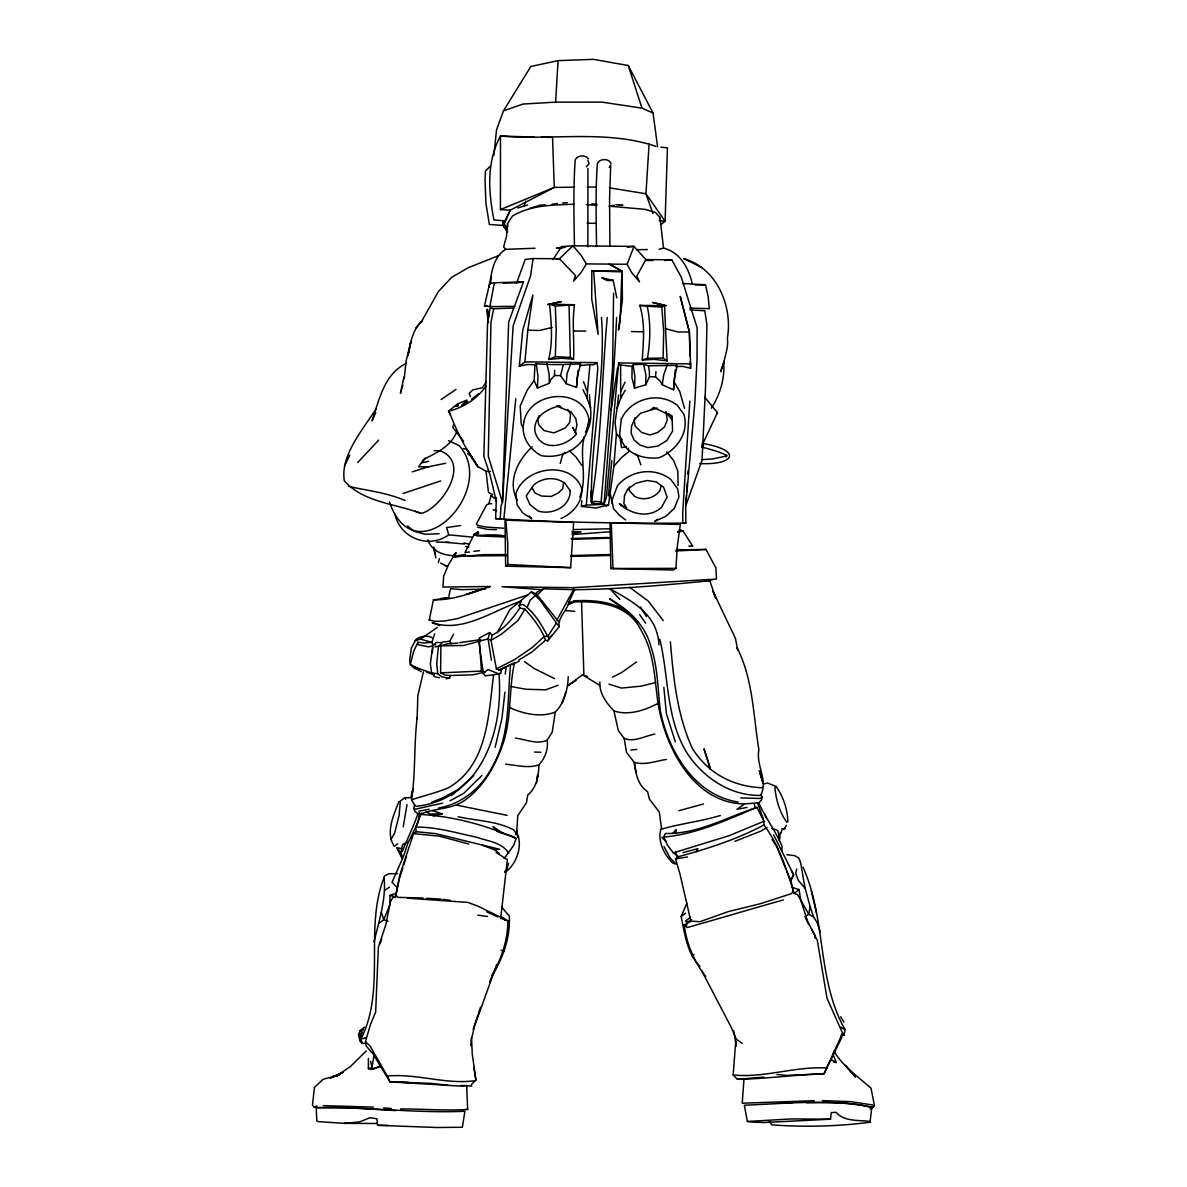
<?xml version="1.0" encoding="UTF-8"?>
<svg xmlns="http://www.w3.org/2000/svg" width="1187" height="1187" viewBox="0 0 1187 1187"><rect width="100%" height="100%" fill="white"/><g stroke="black" fill="none" stroke-linecap="round" stroke-linejoin="round"><path stroke-width="1.5" d="M574.478 187.22L554.27 187.398L510.217 210.218L500.424 209.58L500.484 136.03C552.341 140.511 605.533 129.517 655.892 146.327M378.534 1066.698L371.205 1069.457L368.385 1068.626L368.4 1058.403M633.665 365.507L632.077 366.338L620.593 364.973L620.712 398.342L617.121 408.224L615.059 422.394L616.409 433.715L613.872 466.209L608.516 504.816L606.512 506.033L601.112 502.071L595.919 501.344L591.452 501.849L591.66 503.199L604.02 504.312L606.379 497.13L618.635 362.91L690.597 363.89L689.38 331.989L680.24 296.394L689.38 331.841L689.973 356.026M665.536 328.695L664.512 305.282L652.509 302.433L666.471 305.697L639.719 305.385C645.416 323.042 643.339 341.841 642.271 360.017L654.007 359.364L667.124 360.848L665.536 328.695L677.911 331.989L689.38 331.989M496.389 497.546L495.617 518.615C558.869 522.577 622.492 523.393 685.849 523.126L685.7 506.063L694.855 402.63L697.021 359.765L697.14 327.82L681.249 277.179L671.842 259.834L645.862 259.582L636.766 276.185L639.511 281.853L631.855 272.862L627.137 264.286L609.228 264.093L621.914 271.096L622.448 299.347L618.486 330.031L620.133 321.202L621.914 271.096L609.228 264.093L586.363 263.9L581.17 255.339L572.891 245.813L561.466 246.644L552.949 259.582M763.938 824.98L763.968 821.27L756.891 807.383C727.023 817.071 697.585 834.298 665.328 833.467L663.756 837.058L667.346 844.996L673.326 852.874L678.43 856.688C707.689 848.72 737.023 839.298 763.938 824.98C778.835 844.565 786.714 869.863 794.118 893.41L797.486 894.642L800.557 899.657L807.709 921.572L817.279 940.193L827.027 998.312L842.562 1033.135L841.642 1037.69L823.971 1073.849C795.112 1074.665 766.268 1078.879 737.409 1079.295L733.151 1074.992L735.658 1042.438L733.774 1030.865M397.437 873.662L388.995 873.691L384.736 875.843C363.4 928.026 386.636 988.148 360.982 1038.996L361.887 1043.418L365.507 1043.388M374.009 942.063C378.905 920.875 386.324 899.286 384.098 877.193M632.077 366.338L631.959 377.852L634.541 388.164L645.713 384.766L649.467 376.709L649.378 371.442L648.503 365.804L643.547 364.379L632.953 364.528L634.911 376.427L634.541 388.164M568.276 676.605C567.683 689.424 564.804 702.452 555.279 712.052L552.237 732.112L547.192 740.154C548.379 749.294 545.1 758.196 538.883 764.873C538.661 775.883 536.747 787.604 527.74 795.023L526.538 802.59L517.74 815.721L516.686 833.17L515.573 834.654M589.494 394.648C589.761 406.933 594.108 421.741 585.562 432.127M735.925 1046.622L735.999 1041.133M399.233 879.389L396.295 893.203L390.004 895.399L389.87 905.043L383.727 919.613L379.246 923.145M563.335 364.75L560.546 375.582L566.184 383.713L576.481 387.392L577.535 375.7L580.695 363.89C565.739 364.409 551.109 365.181 536.227 363.637L536.658 364.35L534.951 364.824L534.135 380.612L537.488 388.015L549.373 383.238L550.976 379.395L554.566 375.552L554.641 370.359M702.481 267.906L683.667 258.558C716.948 268.054 732.913 306.38 727.364 338.354C728.595 346.604 725.361 354.72 723.714 362.688C724.916 378.831 719.975 394.633 711.414 408.209M645.713 384.766L645.951 374.706L643.547 364.379M667.124 360.848L663.088 358.044L663.711 331.737L661.797 307.121L664.512 305.282M676.011 833.764L676.13 829.446L672.91 833.393M657.242 408.076L640.654 413.224L634.407 419.664L631.558 426.133L631.187 433.27L634.051 439.991L640.327 445.199L647.672 447.573L657.806 446.089L666.797 440.6L672.584 431.029L672.05 416.266L668.311 413.402M587.951 168.376L587.877 246.822M548.691 359.409L555.338 356.738L556.184 330.565L555.338 306.083L549.596 304.169C551.228 322.656 553.187 341.025 548.691 359.409L561.896 358.251L573.529 359.186C574.538 340.995 571.882 322.775 574.493 304.762L549.596 304.169M402.319 851.524C407.156 838.719 413.773 826.567 417.854 813.644L422.854 813.243C437.098 807.857 453.835 809.252 466.224 799.207C482.857 786.877 493.688 768.301 500.944 749.234C512.354 721.503 508.199 691.101 514.535 662.613L499.119 670.195L496.389 668.919L491.017 640.268L492.115 635.119C503.837 629.466 512.65 618.694 519.817 608.056L519.149 605.355L522.933 604.331C534.981 612.522 542.34 626.261 549.077 638.799L547.771 640.846L545.53 640.238L531.791 652.108L518.838 660.046M537.488 388.015L537.934 375.953L536.227 363.637M581.749 500.795L581.407 506.419L586.304 505.158L597.847 367.97L596.898 362.643L524.891 361.872L519.298 366.16L522.784 330.045L532.904 295.014L527.829 330.238L524.891 361.872M432.394 652.746L432.676 647.479M493.851 155.482L496.537 129.873L503.422 110.925L522.829 104.055L555.62 102.141L558.068 60.626L593.381 59.35L628.235 65.493L653.073 113.091L657.598 146.876M675.952 568.35L677.258 546.658L680.329 524.446L610.029 522.873L610.845 568.499L675.952 568.35L673.237 570.027L610.845 568.499M649.066 144.102L645.951 193.748L652.939 213.63M689.81 401.147L682.688 513.007L682.851 523.378M781.758 851.079L782.055 846.346C775.808 831.048 765.229 817.784 758.805 802.783L761.461 800.053L762.188 797.056L760.808 794.964C768.508 780.304 755.689 765.526 758.908 749.798C753.181 715.405 753.211 679.439 737.053 647.716L737.75 650.135L735.436 638.458L712.986 591.185L715.702 598.025L709.871 580.799C665.135 585.057 619.777 589.242 574.627 589.702L543.498 588.826L537.132 592.076L536.227 593.752L558.454 621.469M841.079 1035.034L844.135 1035.034L844.254 1033.239M579.775 497.101C587.921 477.931 579.004 456.728 584.301 436.593M616.617 317.567C613.679 379.899 608.783 442.187 604.02 504.312L586.304 505.158M547.771 640.846L559.151 626.706C557.712 617.285 566.985 610.979 568.885 602.18C596.008 600.622 628.101 602.759 641.455 630.994C654.482 653.073 654.467 678.905 658.043 703.357C645.031 710.33 628.457 715.85 613.931 710.909C606.616 703.194 599.005 693.253 599.91 682.021M500.142 519.105L501.018 505.899L502.472 502.249L513.14 325.876L530.589 275.785L533.097 258.558L559.433 258.781L572.891 245.813L634.006 246.377L645.862 259.582M573.662 522.428L505.024 520.158L505.632 566.184L507.813 564.493L570.665 567.653L573.662 522.428L571.897 522.191M607.225 317.493C601.764 378.787 601.497 441.282 591.452 501.849C590.28 440.229 606.097 379.232 601.468 317.419M686.412 495.409L685.7 506.063L702.021 460.215L705.523 387.615L706.933 324.748L704.781 310.757L689.87 309.881M686.665 491.863L687.273 482.99M687.866 474.117L688.119 470.571M649.467 376.709L655.506 376.843L659.913 380.79L662.301 384.722L673.548 389.826L674.424 377.703L677.243 365.373L648.503 365.804M673.548 389.826L675.344 369.721M596.898 362.643L593.663 364.795L589.924 364.602L586.942 397.882L590.592 407.853M574.3 204.253C553.394 204.995 530.812 204.891 512.398 216.049L507.546 223.735L506.508 236.302L503.644 247L505.796 249.315L534.936 248.246M566.184 383.713L567.015 373.697L570.828 363.474M434.694 633.813L431.92 642.315L432.78 644.496L435.763 644.927M578.054 370.596L576.481 387.392M655.506 376.843L655.981 371.62M421.4 671.649L414.189 668.162L410.331 664.379L409.678 660.432L411.34 648.087L415.124 640.98L419.961 639.051L431.92 642.315L423.848 642.998L417.943 642.197L417.705 644.6L428.685 646.9L432.78 645.728L436.193 642.464L441.623 642.553M608.397 495.84L611.78 460.601M515.781 398.698L503.837 519.491M470.69 1045.628L471.521 1037.527M500.662 918.679L507.353 859.64L496.196 852.548M404.203 378.816L406.147 360.803L410.954 341.633L408.031 355.699C410.316 343.073 412.497 329.17 422.646 320.253L415.613 328.398M870.116 1108.955L873.142 1107.367C830.989 1098.643 787.115 1103.539 744.353 1105.231L747.35 1121.463L752.098 1122.116L763.642 1122.516L830.529 1119.193L831.241 1112.605L836.019 1112.323C844.654 1122.041 858.453 1119.771 870.026 1121.478L870.026 1122.205C837.636 1126.493 804.504 1127.235 771.891 1124.875L768.939 1120.825M617.121 408.224L618.561 395.048M744.012 1078.953L742.216 1103.213L814.282 1100.705M504.935 692.184L501.923 718.447L495.142 747.335M494.341 282.788L489.712 283.367L484.43 305.845L489.86 306.602L494.341 282.788L523.497 281.853L508.674 322.033L502.472 502.249L488.287 456.253L490.943 322.538L493.644 308.739L513.496 308.056M870.026 1122.205L871.792 1107.56C851.094 1101.64 828.407 1102.575 806.804 1102.768M419.367 812.858L418.106 822.25L407.734 843.453L403.55 856.198L392.036 882.312L396.859 887.193M505.232 674.038L506.255 666.664M407.037 804.593L403.209 826.76M537.177 778.642L537.741 774.562L536.554 782.841M601.112 502.071L612.581 367.836L613.59 293.234M662.301 384.722L663.667 375.003L667.257 364.988M366.041 1037.779L360.982 1038.996L360.344 1034.144L362.094 1031.726L360.729 1036.963L361.887 1043.418L359.869 1040.658L360.314 1037.616M465.215 1085.586L460.942 1086.135L390.004 1081.847L372.911 1053.744L366.234 1046.059L365.448 1041.682L370.596 1024.01L375.626 1012.214L378.371 947.152L385.923 924.45L390.241 902.268L392.571 897.728L395.597 896.823L399.633 875.635L413.551 833.63L416.192 831.701L435.555 833.63L499.846 849.313L494.222 849.684L482.545 845.337M642.271 360.017L647.434 358.326C650.387 341.144 650.817 323.354 647.271 306.216L639.719 305.385M629.377 487.011L628.932 490.112L634.57 496.314C643.042 501.137 654.838 498.451 660.061 490.112L661.114 485.557M501.745 668.993L500.588 673.43L493.599 674.854C488.376 715.108 487.991 765.096 448.167 787.96C436.252 792.708 423.789 795.869 411.577 799.741C415.717 772.722 413.788 744.902 417.186 717.527L417.112 718.669L417.839 695.745L423.403 671.916M611.127 410.123L617.477 368.207M563.632 482.605L562.683 488.762L557.816 493.317L551.124 496.448L541.495 496.032L535.04 493.02L531.806 487.531M373.964 1055.658L371.976 1067.573L373.297 1069.042L380.523 1066.653L379.588 1063.344M844.135 1035.034L845.055 1029.663C816.73 979.69 826.419 918.99 803.02 867.222M490.246 284.034L491.477 276.972M417.854 813.644L414.871 811.24L413.877 808.466L414.53 804.801L411.577 799.741M448.641 597.966L433.448 599.806L429.249 620.059L434.783 621.335L444.235 621.098L457.618 618.546L527.859 594.865L531.346 591.942L536.227 593.752M660.892 829.164C657.42 841.405 664.097 854.64 672.851 863.068L675.715 863.988M786.833 854.685L794.815 855.679L799.014 858.275L800.631 862.786L805.098 888.232L810.172 906.645L808.718 914.257L804.756 916.794M659.364 220.723L659.987 217.429L655.506 212.518L645.224 209.357L608.961 206.152M488.91 287.269C491.73 273.722 492.501 257.134 505.796 249.315M376.413 408.462C363.415 428.774 339.942 455.615 344.364 480.898C363.534 502.516 395.553 503.659 421.177 513.467C441.772 508.17 471.18 462.96 440.614 451.015M403.936 377.036L400.434 393.401L402.883 385.048M561.866 408.209L559.626 405.939C547.281 408.551 532.785 417.082 535.011 431.727C540.649 452.099 565.516 447.395 576.303 434.027L575.398 432.276L576.912 425.154L575.799 418.61L571.273 412.067L557.267 406.266M396.295 893.203L395.82 895.31L398.06 897.372L423.047 898.025M448.879 596.097L450.57 588.648L461.698 589.642L485.468 589.034M782.648 828.674L778.939 837.339M779.28 840.589L780.022 837.488L777.53 830.277L771.713 828.422M796.714 869.047L795.705 873.098L798.45 880.546L805.098 888.232M586.037 431.934L589.034 420.228M438.389 562.519L439.398 558.632M507.294 231.984L503.481 225.753L510.217 210.218L505.039 220.797L493.94 220.025C488.48 191.968 486.299 162.055 500.484 136.03L534.18 137.084M492.323 496.092L491.032 495.765L488.881 503.555L491.73 503.763M446.253 678.816L449.606 678.133L450.333 675.507L472.99 674.795L481.818 672.777M517.829 207.962L524.224 206.048L525.574 201.211M508.57 863.35L506.879 869.285L504.579 871.837M560.205 463.39L562.697 454.71L564.834 452.381M635.164 417.542L634.273 420.643L635.193 426.192L641.677 432.454L649.942 434.961L657.613 432.498L664.527 426.86L667.242 420.124L666.085 412.097M627.137 264.286L634.006 246.377L627.344 247.252M492.175 975.862C503.021 957.583 510.41 937.715 509.312 916.112L501.626 907.016M432.78 645.728L430.362 663.874L431.623 673.059L434.397 676.56L439.353 677.762M399.707 877.816L402.808 867.949M403.847 864.655L406.429 856.421M416.192 831.701L415.806 827.146L420.881 814.475C453.597 816.315 486.18 825.232 516.122 838.482L513.615 845.456L504.074 858.691M473.138 1029.322L478.198 1014.188M478.776 1012.452L480.557 1007.214M568.885 602.18L574.627 589.702M723.714 362.688L720.613 371.724L724.218 361.249M726.162 456.95L726.726 454.992M565.887 691.962L562.134 702.793L562.549 701.591M690.597 363.89L690.611 368.282L682.688 366.368L675.581 366.546M496.656 964.69L474.444 1026.429L471.61 1038.595L472.233 1053.937L475.928 1080.007L471.343 1084.621M410.954 797.352L412.972 788.91L411.236 797.753L404.99 797.723L398.698 802.115C393.52 815.528 385.315 832.962 394.307 846.376L397.734 843.705M503.229 283.085L516.746 282.818L525.247 259.389L533.097 258.558M379.914 943.991L381.71 939.154M659.987 217.429L663.503 248.068L659.052 249.27M359.869 1040.658L358.474 1034.797L359.943 1030.969L364.454 1027.141M453.82 424.59L452.737 427.335L463.613 441.267M489.652 982.124L491.537 977.42M492.115 635.119L489.652 632.552L488.094 638.888L491.403 660.239M781.921 828.556L784.31 829.372L784.963 827.799M527.206 607.15L530.188 600.088L535.307 595.548L539.566 599.598L559.151 626.706M776.966 1074.502L786.373 1075.392L823.971 1073.849L842.562 1033.135M344.467 466.016L349.794 455.155M699.944 966.515C686.932 953.176 684.795 933.991 681.175 916.557L686.902 903.173M704.588 397.081L717.452 412.646L701.695 446.075M375.76 412.631L372.08 420.821C379.232 399.648 384.158 374.053 406.384 363.311M539.254 415.539L537.726 418.922L538.764 424.842L544.061 430.584L553.914 432.899L565.235 427.988L569.715 422.468L570.561 414.204L567.816 409.426M620.816 391.191L625.045 382.14M417.943 642.197L413.595 651.5L410.331 664.379L416.296 667.673L434.279 673.949M497.249 632.701L509.861 609.628L527.859 594.865M784.31 829.372L786.328 825.262M519.001 605.83L521.345 601.082C492.887 610.281 462.945 633.472 432.172 622.611L439.561 625.564M574.894 245.249L574.463 246.08C573.959 217.429 573.232 188.688 575.176 160.097C577.179 155.052 585.473 154.444 588.47 158.88M556.926 620.118L573.885 589.019M491.744 975.506C501.344 959.051 507.977 939.941 507.799 920.771L501.819 918.634M429.249 620.059L429.694 619.228M449.606 678.133L441.727 676.872L437.766 673.667L436.712 663.904L438.389 646.915L442.528 642.122L449.754 641.217L453.553 634.229M696.235 851.791L697.941 848.631L682.926 852.607M620.712 398.342L625.163 390.271M474.399 533.972L474.488 534.892L478.658 533.245L476.299 533.527L478.183 531.761L474.399 533.972L464.963 552.519L469.458 552.029M556.54 622.76L548.068 635.995L544.314 636.469L532.102 647.627L514.312 659.749L496.389 668.919M778.895 835.603L780.556 832.74M415.124 640.98L416.133 639.289C420.895 635.965 427.498 635.045 432.647 637.938M716.711 413.907L717.452 412.646M421.519 321.529L438.344 291.616L451.639 277.372L468.153 267.772L499.89 255.116M545.53 640.238C541.42 628.457 533.186 618.338 524.921 609.124L518.036 620.445L501.211 634.407L491.017 640.268L488.094 638.888L463.523 645.505L440.896 645.773L434.961 646.93M506.834 555.679L463.034 555.961L453.226 556.926L448.538 564.597L443.656 576.096L442.929 587.046L490.038 586.497L488.347 587.461M586.363 263.9L581.17 272.387L573.469 281.245L575.547 275.621L559.433 258.781L556.199 259.181M503.422 110.925L530.826 66.502L558.068 60.626M425.243 458.137L422.186 462.767L428.507 461.313M485.884 386.072C477.619 398.609 463.494 407.527 448.983 411.147C455.704 429.204 465.868 449.903 477.827 466.639L486.002 471.254L490.409 471.521M414.53 804.801L416.073 806.359C481.195 799.207 503.896 730.91 498.941 673.83M456.283 432.81C450.17 446.816 436.282 452.855 423.655 459.443L418.61 466.877L428.744 466.714L445.674 463.256M486.314 381.799L482.248 387.823L472.975 389.826L469.206 393.209L470.497 396.695M692.407 956.677L693.935 954.482M532.191 446.816C517.903 460.037 507.161 481.076 517.102 500.024M534.135 380.612L527.414 389.811L520.173 405.954L521.241 424.056L522.755 427.201M776.12 786.506L774.918 788.034C776.135 799.993 779.651 812.338 786.714 822.161L787.827 821.879C787.589 809.504 783.301 796.596 776.12 786.506L767.677 783.034L763.909 783.865M543.498 588.826L537.207 595.132M450.422 415.302L448.449 411.192L457.796 403.714L465.957 400.464M613.872 466.209L621.394 457.678L628.65 451.832L628.383 448.241M611.038 163.747C609.257 157.975 599.376 158.375 597.343 163.776C595.444 191.315 596.156 218.987 596.557 246.584M609.228 167.367L610.667 165.156L609.569 199.342L609.91 245.679M357.747 462.544L378.579 440.184M466.951 400.004L461.728 405.375L467.782 401.28M366.293 1050.896L350.595 1066.371L336.782 1075.793L343.028 1072.351M481.981 775.437L463.657 793.376L449.977 800.78M490.038 166.536L485.438 170.973L485.023 180.053L485.884 202.858L489.341 224.477L503.644 225.471M451.268 795.705L473.85 775.467M421.37 638.487L437.335 627.374M794.118 893.41L799.103 889.567L800.646 899.894L808.718 914.257L813.481 916.75L817.235 922.922L820.276 931.914M657.39 519.223L654.764 521.479L666.085 516.152L674.453 508.14L678.919 496.908L677.718 488.985L670.789 479.444C654.764 466.714 630.089 470.156 617.388 485.913L611.973 500.395L613.442 508.555L619.317 515.158L625.608 519.936M687.184 923.872L686.056 920.815L690.196 917.328M650.98 409.619L653.666 407.423L672.05 416.266M471.64 399.188L478.331 393.772M390.849 839.743L394.692 832.933L399.084 815.38L400.271 802.353L398.698 802.115M661.04 224.506L665.106 221.227L667.435 147.841L660.877 147.203M681.175 916.557L685.552 913.189M549.522 637.226L552.192 635.223M690.879 921.335L680.047 874.24L675.507 858.884L678.43 856.688M575.992 680.433L567.564 685.834L583.856 673.89L581.541 601.868M636.529 661.96L621.765 672.45L612.492 677.169M758.805 802.783L744.546 803.925L736.904 809.311L747.053 807.427M441.163 399.515L456.06 389.381M384.618 890.384L389.425 887.223M586.363 166.684L589.108 163.687L587.951 160.304M762.188 797.056L759.932 798.48L740.807 797.901M691.665 919.599L686.858 922.551L686.056 920.815M767.01 827.413L761.075 831.048L734.961 841.301M561.05 518.467C573.128 513.096 582.862 502.205 581.645 488.243C571.184 459.695 524.342 466.728 515.93 493.569L517.117 504.846L522.814 513.036L531.717 518.674L529.179 516.019M763.508 786.758L761.846 787.708C733.032 786.684 707.719 773.197 692.214 748.166C677.005 714.529 673.4 678.118 670.388 641.885M407.111 842.058L402.645 844.58L400.909 852.726L401.963 857.756M363.163 1029.174L359.943 1030.969L363.267 1029.99M488.925 503.689L486.522 505.009L476.373 524.105L477.634 525.396L485.78 527.028L503.54 528.215M457.737 789.8L442.81 797.798L431.964 802.175M760.808 794.964L759.947 795.409C729.545 795.883 701.576 776.476 685.938 751.282C665.907 716.903 668.815 676.694 659.838 639.318M511.953 664.661L519.12 661.144M872.994 1106.803L874.522 1106.061L871.065 1088.256C857.949 1076.535 843.274 1066.742 833.942 1051.207M499.119 670.195L510.544 664.72C507.22 699.069 510.425 735.243 492.457 766.49C481.566 787.693 462.203 803.896 438.478 808.065M484.889 672.228L483.628 672.806L481.447 671.085L440.6 672.851L440.896 645.773L447.425 643.829L457.93 643.028M756.891 807.383C726.904 819.816 696.443 834.313 663.756 837.058M763.968 821.27L729.144 835.678L673.326 852.874M343.013 1072.202L330.327 1078.019L340.135 1074.443M832.77 1053.552L836.301 1062.499L830.826 1059.412M504.979 872.415C516.033 864.982 522.458 847.459 517.784 834.758M555.279 712.052C540.693 717.853 523.497 713.906 509.713 707.586M500.424 209.58L554.27 187.398L552.548 137.41L541.524 137.217M472.322 537.117L448.745 534.833C428.7 549.18 400.345 538.29 394.989 514.327M567.579 604.851L573.544 602.462M316.84 1105.958L314.021 1107.07L312.478 1105.082L314.451 1087.381L323.22 1079.235L338.191 1075.363M547.192 740.154C536.969 744.991 525.707 739.278 515.292 738.106M433.448 599.806C452.959 600.429 471.832 592.758 490.038 586.497M477.827 590.221L466.625 594.405L482.501 589.316M558.202 685.196L545.694 689.825L525.841 689.246L510.929 686.487M725.91 456.134L712.334 458.998L701.547 459.651M489.652 632.552L479.251 638.012L481.447 671.085L485.157 675.774L493.599 674.854M403.046 493.525L440.703 480.913M720.272 815.543C701.087 821.33 680.967 823.541 661.619 829.105L659.289 812.042L649.467 799.222L647.598 791.759C637.775 785.067 635.683 773.375 634.273 762.41L626.558 752.513L624.184 738.373L618.353 730.732L613.931 710.909M340.224 1074.116L332.167 1076.683L338.265 1075.392M524.224 206.048L527.532 205.01M530.025 208.304L539.788 205.247L545.085 204.802M412.26 471.832L428.744 466.714M538.883 764.873C528.17 768.612 516.582 765.125 505.677 764.22M783.435 899.924C751.252 908.901 719.263 918.545 687.214 927.537L684.246 924.955L691.249 921.142L699.929 921.72L728.521 911.542L759.754 903.886L791.625 893.618L793.42 890.636L790.824 880.576L786.669 871.05M703.476 803.97L678.771 810.751M368.385 1068.626L371.976 1067.573L370.596 1061.237M654.823 734.115C644.853 735.836 634.303 742.602 624.184 738.373M608.516 504.816L596.171 508.021L581.407 506.419M655.595 682.555L640.95 686.175L621.469 688.059L608.961 684.187M442.558 803.109L414.901 809.282L413.877 808.466M552.089 327.478L539.373 330.476L527.829 330.238M433.225 815.899L442.054 813.867L432.439 810.528M708.164 580.636L712.883 579.642M666.471 759.413C655.951 761.015 644.897 765.452 634.273 762.41L636.009 772.01M519.298 366.16L527.696 364.468L534.951 364.824M459.666 642.686L480.69 639.585L479.251 640.045L478.865 641.944L483.302 673.014L488.154 669.557L498.006 673.622L500.588 673.43M418.685 811.225L429.16 809.252M572.134 533.616L581.066 531.954L571.911 531.761M702.096 447.173L703.535 445.273L702.14 443.389M687.481 857.014L675.507 858.884M626.558 446.727L621.469 447.544L620.163 437.958L616.409 433.715M460.63 525.529L446.653 527.562L448.745 534.833M516.746 282.818L523.497 281.853M552.148 204.223L557.46 203.526M555.338 306.083L574.493 304.762M620.593 364.973L619.495 365.106L618.635 362.91M689.647 308.086L709.307 308.665L708.135 296.349L705.479 284.732L695.285 285.117M465.319 554.388C451.668 557.786 433.077 554.833 427.839 539.922M435.629 549.907L434.041 550.1L435.303 554.463M473.939 551.332L479.563 550.649M504.282 536.925L477.233 535.901L474.488 534.892C484.637 536.183 494.519 533.542 504.341 536.02M677.569 532.31L683.059 530.975L692.793 546.287L691.086 546.109M455.452 406.355L458.434 406.013L457.796 403.714M440.689 598.53L449.532 597.565M677.554 531.568L683.059 530.975L679.29 529.654M630.861 750.036L636.825 749.398M747.35 1121.463L791.21 1118.926L830.529 1119.193M467.411 556.065L483.317 554.655L505.944 554.596M671.842 259.834L664.661 260.532M565.071 247.341L556.555 248.142L561.807 248.395M579.924 365.537L589.924 364.602M453.226 556.926L465.274 555.872M763.745 1077.113L737.409 1079.295M344.2 1123.347L359.438 1121.982L369.854 1117.753L376.887 1118.747L377.614 1125.321L436.816 1127.502L462.381 1127.249L464.874 1111.269C415.257 1113.421 365.759 1106.699 316.202 1107.545L316.825 1121.032L318.279 1121.611L344.2 1123.347L377.184 1123.51M611.246 538.141L571.956 539.299M572.268 534.58L610.296 531.731M675.507 551.005L705.968 549.447L715.909 567.994L716.458 579.063L573.647 587.669L502.027 586.749L541.079 589.627M705.968 549.447L691.19 549.64M699.692 463.568C735.332 465.274 742.305 450.051 702.511 443.448M562.579 202.992L567.297 202.725M611.364 205.529L614.332 205.366M609.91 528.779L574.033 529.55M610.474 555.457L570.517 556.391M466.639 1085.393L467.678 1109.474C445.318 1110.884 423.047 1108.881 400.598 1108.955M610.385 554.522L570.561 555.59M439.145 533.749L425.169 534.269L414.085 531.301L407.527 526.004M647.434 358.326L663.088 358.044M514.802 306.35L489.86 306.602M676.338 549.64L692.407 549.818M571.14 538.527L608.367 537.488M573.469 600.859C596.542 599.435 622.715 602.091 637.493 622.166M822.294 1100.601L851.124 1101.684L872.994 1105.038M779.755 1103.213L792.144 1102.946M493.644 308.739L490.112 308.101L487.56 323.279L483.851 456.372L490.186 475.438L496.255 501.226M365.448 1041.682L369.929 1045.836L387.288 1076.045C416.682 1073.226 445.852 1084.844 475.023 1080.674L475.928 1080.007L473.628 1066.861M636.395 249.73L647.434 249.537M442.054 813.867L430.466 814.045L426.118 811.923M587.328 187.101L596.512 187.027M323.279 1105.616L373.49 1107.13M555.62 102.141L601.898 102.127L641.974 108.136L653.073 113.091M573.929 331.054L585.814 331.084M593.723 271.63L598.144 334.408L591.705 299.065L591.838 270.814L621.795 271.882M554.566 375.552L560.546 375.582M587.105 223.26L595.399 223.304M621.914 271.096L591.838 270.814M377.614 1125.321L388.297 1125.38M392.867 1082.158L408.269 1082.307M645.906 260.472L652.835 260.546M316.558 1106.981L313.991 1106.952L318.309 1107.797L345.788 1107.605L395.731 1110.602M561.466 246.644L565.057 246.703M631.469 331.574L643.502 331.811M555.338 356.738L570.368 357.391L573.529 359.186M505.632 566.184L570.665 567.653M495.617 518.615L501.166 518.734M436.371 542.088L449.769 542.4M437.766 673.667L431.623 673.059M415.806 827.146C436.504 826.79 456.431 833.022 476.506 837.191C487.471 841.138 502.279 842.295 508.748 853.394M434.19 450.63L440.54 450.778M688.772 546.065L691.769 546.139M496.448 529.639L487.308 529.402L477.575 527.176M460.971 1085.452L471.743 1086.046M485.038 535.515L500.766 535.96M827.131 1068.033C795.705 1065.941 764.428 1078.182 733.151 1074.992M534.654 752.039L540.827 752.261M661.797 307.121L647.271 306.216M441.149 899.108L426.459 898.307M682.599 283.485L705.479 284.732M407.542 898.158L467.901 902.417L478.183 906.274L507.799 920.771M615.816 204.713L623.012 205.128M686.783 925.103L684.246 924.955C686.427 943.576 694.202 961.633 705.657 976.456M586.452 204.639L596.779 205.336M383.653 1107.916L391.265 1108.51M618.783 205.128L621.958 205.381M565.531 610.608L574.686 611.35M450.333 675.507L445.036 675.077L440.6 672.851M557.029 405.717L559.626 405.939M413.551 833.63L439.249 836.167L468.791 844.031M445.748 542.311L464.547 544.032M660.18 220.737L665.106 221.227L645.951 193.748L609.346 187.843M744.546 803.925C693.609 803.362 665.269 747.558 658.043 703.357M447.974 1085.185L431.104 1083.39L390.004 1081.847L387.288 1076.045M683.534 522.859L685.849 523.126M591.823 203.778L597.002 204.401M465.541 546.539L468.984 546.94M442.944 899.345L450.11 900.325M477.753 915.162L487.427 916.483M395.597 896.823L390.004 895.399M484.43 305.845L487.783 306.365M434.086 674.646L426.726 672.302M456.357 805.068L507.101 815.365M466.224 1109.207L467.678 1109.474M524.921 609.124L519.817 608.056M833.408 1061.935L836.301 1062.499M738.106 801.997C694.781 795.409 668.251 751.178 660.447 711.236C657.717 689.573 657.91 667.361 650.891 646.455C644.986 624.555 628.62 609.628 609.48 598.708L622.908 608.501M463.865 543.008L468.524 544.017M463.301 448.538L466.372 449.205M458.152 816.745C476.684 820.929 496.656 820.796 513.778 829.98L515.87 832.962M602.076 277.906L607.477 279.895L613.189 280.369L607.314 280.607L602.076 277.906L613.189 280.369L616.81 297.833M401.102 848.586L397.511 847.755L402.141 856.035M493.08 509.727L496.626 510.677M701.725 447.113C709.648 449.057 723.684 452.959 726.919 455.956M500.988 950.223L504.49 951.217M348.37 486.314C367.332 490.691 386.873 492.605 405.138 500.528M498.703 832.087L513.986 836.85L516.122 838.482M792.397 887.475L799.103 889.567M587.461 676.56L582.55 674.809L599.702 685.344M415.272 511.182L421.177 513.467M388.015 921.349L383.727 919.613L381.339 912.254M445.125 565.576L447.499 566.555L440.555 563.024M554.507 678.578L534.165 668.518L524.357 661.471M493.807 915.147L497.872 916.913M415.035 667.257L419.56 669.26M448.701 440.733L459.013 445.481C498.881 488.94 415.405 577.713 389.47 502.012M486.715 911.868L492.457 914.554M488.999 492.798L492.56 494.475M500.469 916.631L504.683 918.708L504.712 920.37M840.975 1027.304L845.055 1029.663M659.008 644.897C657.272 614.465 633.621 602.017 610.059 588.886L619.733 599.346M663.503 248.068C680.225 252.282 688.579 268.039 692.273 283.738M502.858 833.393L492.917 826.523L497.323 831.642M742.201 1043.403L736.266 1039.1L731.444 1027.764L701.695 970.758M494.222 849.684L499.49 853.512M629.689 587.402L648.25 601.037L663.281 620.638M491.032 495.765L494.356 498.243M620.163 437.958L622.359 439.769M635.416 454.176L637.76 456.134L640.876 464.918M535.307 595.548L531.346 591.942M467.663 453.464L472.441 457.885M569.33 450.748L575.858 456.847L582.045 465.601M358.474 1034.797L360.729 1036.963M661.871 837.369L665.922 841.375M675.358 863.439L669.913 857.637L664.008 846.509M505.855 228.512L503.481 225.753L502.724 222.384M506.953 229.952L503.481 225.753L507.606 231.628M665.64 411.859L671.961 419.694M666.723 451.772L673.637 460.586L677.836 471.076L678.103 485.528M639.645 614.629L645.654 623.145M772.069 839.55L776.936 846.88L786.017 869.433M640.476 606.928L646.351 616.572M840.678 1016.755L843.987 1022.185M587.357 245.145L587.832 245.961M791.447 870.976L793.673 874.745L790.824 880.576L793.673 874.745L773.642 834.832M402.111 858.438L396.606 847.622M674.409 382.422L679.825 391.755L684.513 408.298M575.398 432.276L572.549 427.365L576.303 434.027M811.389 928.976L814.742 934.852L815.172 938.309M805.572 918.352L808.866 924.554M449.754 641.217L451.09 643.755M502.665 220.708L507.353 229.803M583.025 389.707L586.942 397.882M404.99 797.723L405.672 799.296M378.49 1061.519L380.523 1066.653M675.611 852.251L677.851 858.349M583.544 381.591L586.868 390.731M757.469 802.694L763.286 818.956M810.172 906.645L813.481 916.75M628.235 65.493L641.974 108.136M675.344 741.86L666.382 713.595L663.859 687.407M759.339 770.897L763.063 783.197L759.354 771.06M754.086 803.718L755.125 807.056M487.456 309.258L489.237 316.38M765.096 814.594L765.808 817.531M811.285 890.843L816.493 913.026M546.91 363.504L549.047 373.549L549.373 383.238M435.852 557.92L433.848 547.014M610.608 494.786L612.151 503.689M516.612 830.485L517.725 837.384M486.655 310L488.525 322.701M486.002 471.254L488.436 491.893M487.991 314.095L488.361 317.626M505.825 520.648L507.724 542.86L507.813 564.493M590.74 491.329L591.66 503.199M690.24 361.278L690.611 368.282M570.368 357.391L569.048 305.46M611.32 523.289L612.982 568.632M507.546 223.735L507.65 226.88M523.734 422.468C520.811 436.415 529.268 449.19 541.242 455.615C564.107 459.933 589.093 444.487 589.049 419.723C583.188 386.176 529.15 390.746 523.734 422.468M624.54 495.365L623.872 503.407L626.602 508.006L619.243 503.703C630.846 514.238 648.903 518.808 661.589 507.339L667.139 497.071L663.578 487.249L656.203 481.892L646.96 480.483L635.98 483.257L627.789 489.103L624.54 495.365M621.305 419.219L619.599 434.353C623.309 453.211 641.93 459.532 658.933 457.796C675.863 450.971 689.588 433.136 683.86 414.337L677.436 405.405C659.319 390.983 630.846 398.283 621.305 419.219M570.101 490.661C570.65 506.79 552.044 515.336 538.156 511.033L529.951 504.549L526.153 496.062L534.031 484.667C542.904 477.456 555.976 476.239 565.16 483.599L570.101 490.661M453.805 554.937L453.122 555.902L456.179 552.712L453.805 554.937M561.347 301.572L547.608 304.555L561.347 301.572M855.367 1076.787L845.381 1065.511L855.367 1076.787M477.827 466.639L467.159 449.561L477.827 466.639M707.823 760.318L703.965 748.804L710.405 769.265L707.823 760.318"/></g></svg>
